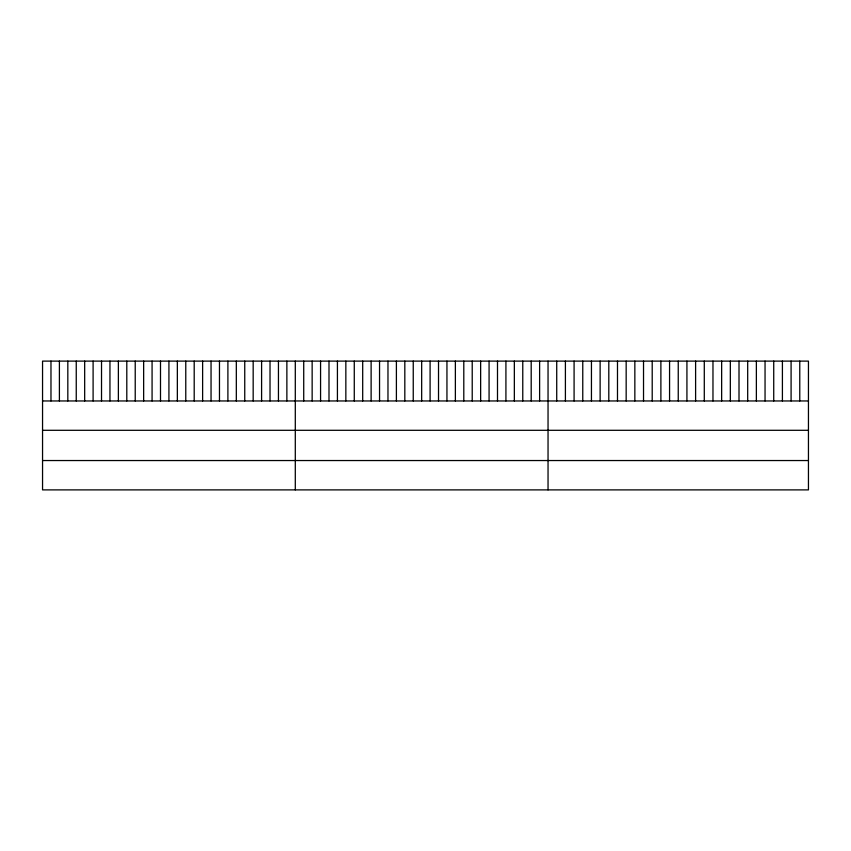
<?xml version="1.0" encoding="UTF-8"?>
<svg xmlns="http://www.w3.org/2000/svg" width="851" height="851" viewBox="0 0 851 851"><rect width="100%" height="100%" fill="white"/><g stroke="black" fill="none" stroke-linecap="round" stroke-linejoin="round"><path stroke-width="1.28" d="M808.45 400.959L808.45 489.889L42.55 489.889L42.55 361.111L808.45 361.111L808.45 400.959L42.55 400.959M42.55 430.298L808.45 430.298M42.55 460.54L808.45 460.54M799.77 361.111L799.77 400.959M791.09 361.111L791.09 400.959M782.409 361.111L782.409 400.959M773.729 361.111L773.729 400.959M765.049 361.111L765.049 400.959M756.369 361.111L756.369 400.959M747.689 361.111L747.689 400.959M739.008 361.111L739.008 400.959M730.328 361.111L730.328 400.959M721.648 361.111L721.648 400.959M712.968 361.111L712.968 400.959M704.288 361.111L704.288 400.959M695.607 361.111L695.607 400.959M686.927 361.111L686.927 400.959M678.247 361.111L678.247 400.959M669.567 361.111L669.567 400.959M660.887 361.111L660.887 400.959M652.206 361.111L652.206 400.959M643.526 361.111L643.526 400.959M634.846 361.111L634.846 400.959M626.166 361.111L626.166 400.959M617.486 361.111L617.486 400.959M608.805 361.111L608.805 400.959M600.125 361.111L600.125 400.959M591.445 361.111L591.445 400.959M582.765 361.111L582.765 400.959M574.085 361.111L574.085 400.959M565.404 361.111L565.404 400.959M556.724 361.111L556.724 400.959M548.044 361.111L548.044 489.889M539.619 361.111L539.619 400.959M531.194 361.111L531.194 400.959M522.769 361.111L522.769 400.959M514.344 361.111L514.344 400.959M505.92 361.111L505.92 400.959M497.495 361.111L497.495 400.959M489.07 361.111L489.07 400.959M480.645 361.111L480.645 400.959M472.22 361.111L472.22 400.959M463.795 361.111L463.795 400.959M455.37 361.111L455.37 400.959M446.945 361.111L446.945 400.959M438.52 361.111L438.52 400.959M430.095 361.111L430.095 400.959M421.67 361.111L421.67 400.959M413.246 361.111L413.246 400.959M404.821 361.111L404.821 400.959M396.396 361.111L396.396 400.959M387.971 361.111L387.971 400.959M379.546 361.111L379.546 400.959M371.121 361.111L371.121 400.959M362.696 361.111L362.696 400.959M354.271 361.111L354.271 400.959M345.846 361.111L345.846 400.959M337.421 361.111L337.421 400.959M328.997 361.111L328.997 400.959M320.572 361.111L320.572 400.959M312.147 361.111L312.147 400.959M303.722 361.111L303.722 400.959M295.297 361.111L295.297 489.889M286.872 361.111L286.872 400.959M278.447 361.111L278.447 400.959M270.022 361.111L270.022 400.959M261.597 361.111L261.597 400.959M253.172 361.111L253.172 400.959M244.748 361.111L244.748 400.959M236.323 361.111L236.323 400.959M227.898 361.111L227.898 400.959M219.473 361.111L219.473 400.959M211.048 361.111L211.048 400.959M202.623 361.111L202.623 400.959M194.198 361.111L194.198 400.959M185.773 361.111L185.773 400.959M177.348 361.111L177.348 400.959M168.924 361.111L168.924 400.959M160.499 361.111L160.499 400.959M152.074 361.111L152.074 400.959M143.649 361.111L143.649 400.959M135.224 361.111L135.224 400.959M126.799 361.111L126.799 400.959M118.374 361.111L118.374 400.959M109.949 361.111L109.949 400.959M101.524 361.111L101.524 400.959M93.099 361.111L93.099 400.959M84.674 361.111L84.674 400.959M76.25 361.111L76.25 400.959M67.825 361.111L67.825 400.959M59.4 361.111L59.4 400.959M50.975 361.111L50.975 400.959"/></g></svg>
